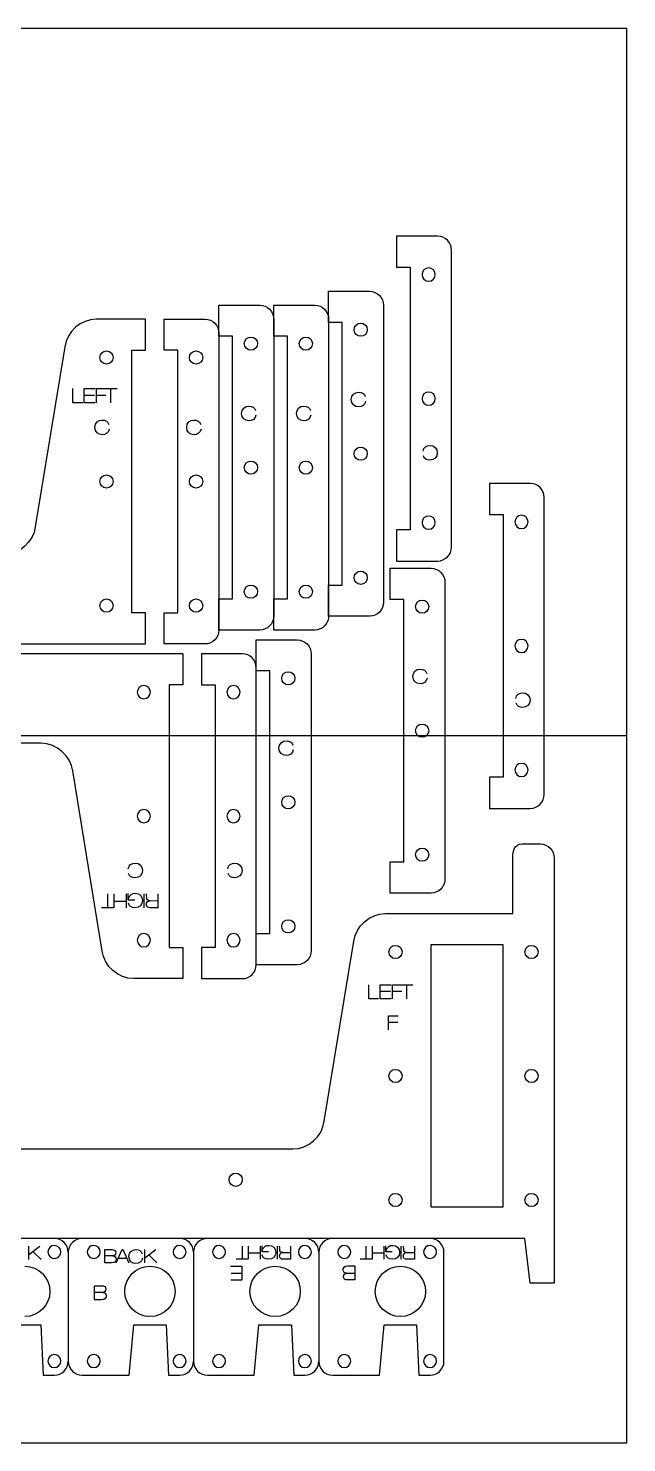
# Model space of a CAD drawing. Extents: x 0 to 610, y 0 to 305.
# Drawn here: x 480.6 to 609.6, y 0 to 304.8 of the extents above; entities that cross this region are included whole.
import ezdxf

# ---------------------------------------------------------------- set-up
doc = ezdxf.new("R2010")
doc.units = 0
doc.layers.add('CUTS', color=1, linetype='Continuous', true_color=0xff0000)
doc.layers.add('TEXT', color=5, linetype='Continuous', true_color=0x0000ff)
doc.layers.add('laser bed referance', color=3, linetype='Continuous', lineweight=25, true_color=0x00ff00)
doc.layers.add('Referance lines', color=2, linetype='Continuous', lineweight=25, true_color=0xffff00)

msp = doc.modelspace()

# ---------------------------------------------------------------- linework, layer by layer
at = {"layer": 'CUTS', "color": 1, "lineweight": 25, "true_color": 0xff0000}
msp.add_line((513.92, 170), (282.01, 170), dxfattribs=at)
for points in [[(568.82, 260), (560, 260), (560, 253.3), (562.95, 253.3), (562.95, 196.7), (560, 196.7), (560, 190), (568.82, 190)], [(571.82, 193), (571.82, 257), (571.82, 257)], [(554.17, 178.12), (545.34, 178.12), (545.34, 184.82), (548.29, 184.82), (548.29, 241.42), (545.34, 241.42), (545.34, 248.12), (548.25, 248.12), (554.17, 248.12)], [(530.51, 175.12), (521.69, 175.12), (521.69, 181.82), (524.64, 181.82), (524.64, 238.42), (521.69, 238.42), (521.69, 245.12), (524.6, 245.12), (530.51, 245.12)], [(542.34, 175.12), (533.51, 175.12), (533.51, 181.82), (536.46, 181.82), (536.46, 238.42), (533.51, 238.42), (533.51, 245.12), (536.42, 245.12), (542.34, 245.12)], [(557.17, 245.12), (557.17, 181.12), (557.17, 181.12)], [(505.86, 178.82), (502.91, 178.82), (502.91, 235.42), (505.86, 235.42), (505.86, 242.12), (505.86, 242.12), (495.24, 242.12)], [(518.69, 172.12), (509.86, 172.12), (509.86, 178.82), (512.81, 178.82), (512.81, 235.42), (509.86, 235.42), (509.86, 242.12), (512.77, 242.12), (518.69, 242.12)], [(533.51, 242.12), (533.51, 178.12), (533.51, 178.12)], [(545.34, 242.12), (545.34, 178.12), (545.34, 178.12)], [(521.69, 239.12), (521.69, 175.12), (521.69, 175.12)], [(488.47, 236.17), (482.11, 197.35)], [(588.82, 206.7), (580, 206.7), (580, 200), (582.95, 200), (582.95, 143.4), (580, 143.4), (580, 136.7), (588.82, 136.7)], [(591.82, 139.7), (591.82, 203.7), (591.82, 203.7)], [(567.42, 118.44), (558.59, 118.44), (558.59, 125.14), (561.54, 125.14), (561.54, 181.74), (558.59, 181.74), (558.59, 188.44), (561.5, 188.44), (567.42, 188.44)], [(570.42, 185.44), (570.42, 121.44), (570.42, 121.44)], [(273.95, 172.12), (505.86, 172.12), (505.86, 178.82), (505.86, 178.82)], [(538.57, 103), (529.74, 103), (529.74, 109.7), (532.69, 109.7), (532.69, 166.3), (529.74, 166.3), (529.74, 173), (532.65, 173), (538.57, 173)], [(513.92, 170), (513.92, 163.3), (510.97, 163.3), (510.97, 106.7), (513.92, 106.7), (513.92, 100), (503.3, 100)], [(526.74, 170), (517.92, 170), (517.92, 163.3), (520.87, 163.3), (520.87, 106.7), (517.92, 106.7), (517.92, 100), (526.74, 100)], [(541.57, 170), (541.57, 106), (541.57, 106)], [(529.74, 103), (529.74, 167), (529.74, 167)], [(483.4, 150.72), (475.79, 150.72), (272.01, 150.72)], [(496.53, 105.95), (490.17, 144.77)], [(587.06, 129.03), (590.98, 129.03)], [(557.53, 114.03), (585.06, 114.03), (585.06, 126.03)], [(593.98, 126.03), (593.98, 111.03), (593.98, 111.03)], [(593.98, 111.03), (593.98, 34.41), (588.77, 34.4), (587.67, 44.03), (339.43, 44.03), (336.25, 44.03)], [(544.4, 69.26), (550.76, 108.08)], [(567.43, 107.33), (582.88, 107.33), (582.88, 50.73), (567.43, 50.73), (567.43, 107.33), (567.43, 107.33)], [(326.25, 53.67), (326.25, 63.31), (537.63, 63.31)], [(489.22, 41.03), (489.22, 17.56)], [(516.22, 41.03), (516.22, 17.56)], [(543.22, 41.03), (543.22, 17.56)], [(570.21, 17.56), (570.21, 41.03)], [(465.23, 14.56), (475.32, 14.56), (476.32, 25.41), (483.32, 25.41), (483.32, 25.41), (483.82, 14.56), (486.22, 14.56)], [(492.22, 14.56), (502.32, 14.56), (503.32, 25.41), (510.32, 25.41), (510.32, 25.41), (510.82, 14.56), (513.22, 14.56)], [(519.22, 14.56), (529.32, 14.56), (530.32, 25.41), (537.32, 25.41), (537.32, 25.41), (537.82, 14.56), (540.22, 14.56)], [(546.22, 14.56), (556.31, 14.56), (557.31, 25.41), (564.31, 25.41), (564.31, 25.41), (564.81, 14.56), (567.21, 14.56)]]:
    msp.add_lwpolyline(points, dxfattribs=at)
for points in [[(571.82, 257), (571.82, 258.65), (570.48, 260), (568.82, 260)], [(566.91, 253.15), (566.12, 253.15), (565.48, 252.51), (565.48, 251.72)], [(568.33, 251.72), (568.33, 252.51), (567.7, 253.15), (566.91, 253.15)], [(565.48, 251.72), (565.48, 250.94), (566.12, 250.3), (566.91, 250.3)], [(566.91, 250.3), (567.7, 250.3), (568.33, 250.94), (568.33, 251.72)], [(554.17, 248.12), (555.82, 248.12), (557.17, 246.77), (557.17, 245.12)], [(530.51, 245.12), (532.16, 245.12), (533.51, 243.77), (533.51, 242.12)], [(542.34, 245.12), (543.99, 245.12), (545.34, 243.77), (545.34, 242.12)], [(495.24, 242.12), (491.94, 242.12), (488.89, 239.44), (488.47, 236.17)], [(518.69, 242.12), (520.34, 242.12), (521.69, 240.77), (521.69, 239.12)], [(550.83, 239.85), (550.83, 240.63), (551.46, 241.27), (552.25, 241.27)], [(552.25, 241.27), (553.04, 241.27), (553.68, 240.63), (553.68, 239.85)], [(527.17, 236.85), (527.17, 237.63), (527.81, 238.27), (528.6, 238.27)], [(528.6, 238.27), (529.38, 238.27), (530.02, 237.63), (530.02, 236.85)], [(539, 236.85), (539, 237.63), (539.64, 238.27), (540.42, 238.27)], [(540.42, 238.27), (541.21, 238.27), (541.85, 237.63), (541.85, 236.85)], [(552.25, 238.42), (551.46, 238.42), (550.83, 239.06), (550.83, 239.85)], [(553.68, 239.85), (553.68, 239.06), (553.04, 238.42), (552.25, 238.42)], [(496.03, 233.85), (496.03, 234.63), (496.66, 235.27), (497.45, 235.27)], [(497.45, 235.27), (498.24, 235.27), (498.88, 234.63), (498.88, 233.85)], [(515.34, 233.85), (515.34, 234.63), (515.98, 235.27), (516.77, 235.27)], [(516.77, 235.27), (517.56, 235.27), (518.19, 234.63), (518.19, 233.85)], [(528.6, 235.42), (527.81, 235.42), (527.17, 236.06), (527.17, 236.85)], [(530.02, 236.85), (530.02, 236.06), (529.38, 235.42), (528.6, 235.42)], [(540.42, 235.42), (539.64, 235.42), (539, 236.06), (539, 236.85)], [(541.85, 236.85), (541.85, 236.06), (541.21, 235.42), (540.42, 235.42)], [(497.45, 232.42), (496.66, 232.42), (496.03, 233.06), (496.03, 233.85)], [(498.88, 233.85), (498.88, 233.06), (498.24, 232.42), (497.45, 232.42)], [(516.77, 232.42), (515.98, 232.42), (515.34, 233.06), (515.34, 233.85)], [(518.19, 233.85), (518.19, 233.06), (517.56, 232.42), (516.77, 232.42)], [(566.91, 226.42), (566.12, 226.42), (565.48, 225.79), (565.48, 225)], [(568.33, 225), (568.33, 225.79), (567.7, 226.42), (566.91, 226.42)], [(565.48, 225), (565.48, 224.21), (566.12, 223.57), (566.91, 223.57)], [(566.91, 223.57), (567.7, 223.57), (568.33, 224.21), (568.33, 225)], [(550.83, 213.12), (550.83, 213.91), (551.46, 214.55), (552.25, 214.55)], [(552.25, 214.55), (553.04, 214.55), (553.68, 213.91), (553.68, 213.12)], [(527.17, 210.12), (527.17, 210.91), (527.81, 211.55), (528.6, 211.55)], [(528.6, 211.55), (529.38, 211.55), (530.02, 210.91), (530.02, 210.12)], [(539, 210.12), (539, 210.91), (539.64, 211.55), (540.42, 211.55)], [(540.42, 211.55), (541.21, 211.55), (541.85, 210.91), (541.85, 210.12)], [(552.25, 211.7), (551.46, 211.7), (550.83, 212.33), (550.83, 213.12)], [(553.68, 213.12), (553.68, 212.33), (553.04, 211.7), (552.25, 211.7)], [(496.03, 207.12), (496.03, 207.91), (496.66, 208.55), (497.45, 208.55)], [(497.45, 208.55), (498.24, 208.55), (498.88, 207.91), (498.88, 207.12)], [(515.34, 207.12), (515.34, 207.91), (515.98, 208.55), (516.77, 208.55)], [(516.77, 208.55), (517.56, 208.55), (518.19, 207.91), (518.19, 207.12)], [(528.6, 208.7), (527.81, 208.7), (527.17, 209.33), (527.17, 210.12)], [(530.02, 210.12), (530.02, 209.33), (529.38, 208.7), (528.6, 208.7)], [(540.42, 208.7), (539.64, 208.7), (539, 209.33), (539, 210.12)], [(541.85, 210.12), (541.85, 209.33), (541.21, 208.7), (540.42, 208.7)], [(497.45, 205.7), (496.66, 205.7), (496.03, 206.33), (496.03, 207.12)], [(498.88, 207.12), (498.88, 206.33), (498.24, 205.7), (497.45, 205.7)], [(516.77, 205.7), (515.98, 205.7), (515.34, 206.33), (515.34, 207.12)], [(518.19, 207.12), (518.19, 206.33), (517.56, 205.7), (516.77, 205.7)], [(591.82, 203.7), (591.82, 205.35), (590.48, 206.7), (588.82, 206.7)], [(566.91, 199.7), (566.12, 199.7), (565.48, 199.06), (565.48, 198.27)], [(565.48, 198.27), (565.48, 197.49), (566.12, 196.85), (566.91, 196.85)], [(568.33, 198.27), (568.33, 199.06), (567.7, 199.7), (566.91, 199.7)], [(566.91, 196.85), (567.7, 196.85), (568.33, 197.49), (568.33, 198.27)], [(586.91, 199.85), (586.12, 199.85), (585.48, 199.21), (585.48, 198.42)], [(585.48, 198.42), (585.48, 197.64), (586.12, 197), (586.91, 197)], [(588.33, 198.42), (588.33, 199.21), (587.7, 199.85), (586.91, 199.85)], [(586.91, 197), (587.7, 197), (588.33, 197.64), (588.33, 198.42)], [(482.11, 197.35), (481.68, 194.08), (478.64, 191.4), (475.34, 191.4)], [(568.82, 190), (570.48, 190), (571.82, 191.35), (571.82, 193)], [(550.83, 186.4), (550.83, 187.18), (551.46, 187.82), (552.25, 187.82)], [(552.25, 184.97), (551.46, 184.97), (550.83, 185.61), (550.83, 186.4)], [(552.25, 187.82), (553.04, 187.82), (553.68, 187.18), (553.68, 186.4)], [(553.68, 186.4), (553.68, 185.61), (553.04, 184.97), (552.25, 184.97)], [(567.42, 188.44), (569.07, 188.44), (570.42, 187.09), (570.42, 185.44)], [(527.17, 183.4), (527.17, 184.18), (527.81, 184.82), (528.6, 184.82)], [(528.6, 181.97), (527.81, 181.97), (527.17, 182.61), (527.17, 183.4)], [(528.6, 184.82), (529.38, 184.82), (530.02, 184.18), (530.02, 183.4)], [(530.02, 183.4), (530.02, 182.61), (529.38, 181.97), (528.6, 181.97)], [(539, 183.4), (539, 184.18), (539.64, 184.82), (540.42, 184.82)], [(540.42, 181.97), (539.64, 181.97), (539, 182.61), (539, 183.4)], [(540.42, 184.82), (541.21, 184.82), (541.85, 184.18), (541.85, 183.4)], [(541.85, 183.4), (541.85, 182.61), (541.21, 181.97), (540.42, 181.97)], [(496.03, 180.4), (496.03, 181.18), (496.66, 181.82), (497.45, 181.82)], [(497.45, 178.97), (496.66, 178.97), (496.03, 179.61), (496.03, 180.4)], [(497.45, 181.82), (498.24, 181.82), (498.88, 181.18), (498.88, 180.4)], [(498.88, 180.4), (498.88, 179.61), (498.24, 178.97), (497.45, 178.97)], [(515.34, 180.4), (515.34, 181.18), (515.98, 181.82), (516.77, 181.82)], [(516.77, 178.97), (515.98, 178.97), (515.34, 179.61), (515.34, 180.4)], [(516.77, 181.82), (517.56, 181.82), (518.19, 181.18), (518.19, 180.4)], [(518.19, 180.4), (518.19, 179.61), (517.56, 178.97), (516.77, 178.97)], [(557.17, 181.12), (557.17, 179.47), (555.82, 178.12), (554.17, 178.12)], [(564.07, 180.17), (564.07, 180.95), (564.71, 181.59), (565.5, 181.59)], [(565.5, 178.74), (564.71, 178.74), (564.07, 179.38), (564.07, 180.17)], [(565.5, 181.59), (566.29, 181.59), (566.92, 180.95), (566.92, 180.17)], [(566.92, 180.17), (566.92, 179.38), (566.29, 178.74), (565.5, 178.74)], [(533.51, 178.12), (533.51, 176.47), (532.16, 175.12), (530.51, 175.12)], [(545.34, 178.12), (545.34, 176.47), (543.99, 175.12), (542.34, 175.12)], [(521.69, 175.12), (521.69, 173.47), (520.34, 172.12), (518.69, 172.12)], [(538.57, 173), (540.22, 173), (541.57, 171.65), (541.57, 170)], [(586.91, 173.12), (586.12, 173.12), (585.48, 172.49), (585.48, 171.7)], [(585.48, 171.7), (585.48, 170.91), (586.12, 170.28), (586.91, 170.28)], [(588.33, 171.7), (588.33, 172.49), (587.7, 173.12), (586.91, 173.12)], [(586.91, 170.28), (587.7, 170.28), (588.33, 170.91), (588.33, 171.7)], [(529.74, 167), (529.74, 168.65), (528.39, 170), (526.74, 170)], [(535.23, 164.73), (535.23, 165.51), (535.87, 166.15), (536.65, 166.15)], [(536.65, 163.3), (535.87, 163.3), (535.23, 163.94), (535.23, 164.73)], [(536.65, 166.15), (537.44, 166.15), (538.08, 165.51), (538.08, 164.73)], [(538.08, 164.73), (538.08, 163.94), (537.44, 163.3), (536.65, 163.3)], [(505.51, 163.15), (504.72, 163.15), (504.09, 162.51), (504.09, 161.72)], [(504.09, 161.72), (504.09, 160.94), (504.72, 160.3), (505.51, 160.3)], [(506.94, 161.72), (506.94, 162.51), (506.3, 163.15), (505.51, 163.15)], [(505.51, 160.3), (506.3, 160.3), (506.94, 160.94), (506.94, 161.72)], [(524.83, 163.15), (524.04, 163.15), (523.4, 162.51), (523.4, 161.72)], [(523.4, 161.72), (523.4, 160.94), (524.04, 160.3), (524.83, 160.3)], [(526.25, 161.72), (526.25, 162.51), (525.61, 163.15), (524.83, 163.15)], [(524.83, 160.3), (525.61, 160.3), (526.25, 160.94), (526.25, 161.72)], [(564.07, 153.44), (564.07, 154.23), (564.71, 154.87), (565.5, 154.87)], [(565.5, 152.02), (564.71, 152.02), (564.07, 152.65), (564.07, 153.44)], [(565.5, 154.87), (566.29, 154.87), (566.92, 154.23), (566.92, 153.44)], [(566.92, 153.44), (566.92, 152.65), (566.29, 152.02), (565.5, 152.02)], [(490.17, 144.77), (489.74, 148.04), (486.7, 150.72), (483.4, 150.72)], [(586.91, 146.4), (586.12, 146.4), (585.48, 145.76), (585.48, 144.98)], [(588.33, 144.98), (588.33, 145.76), (587.7, 146.4), (586.91, 146.4)], [(585.48, 144.98), (585.48, 144.19), (586.12, 143.55), (586.91, 143.55)], [(586.91, 143.55), (587.7, 143.55), (588.33, 144.19), (588.33, 144.98)], [(535.23, 138), (535.23, 138.79), (535.87, 139.43), (536.65, 139.43)], [(536.65, 136.58), (535.87, 136.58), (535.23, 137.21), (535.23, 138)], [(536.65, 139.43), (537.44, 139.43), (538.08, 138.79), (538.08, 138)], [(538.08, 138), (538.08, 137.21), (537.44, 136.58), (536.65, 136.58)], [(588.82, 136.7), (590.48, 136.7), (591.82, 138.05), (591.82, 139.7)], [(505.51, 136.43), (504.72, 136.43), (504.09, 135.79), (504.09, 135)], [(504.09, 135), (504.09, 134.21), (504.72, 133.58), (505.51, 133.58)], [(506.94, 135), (506.94, 135.79), (506.3, 136.43), (505.51, 136.43)], [(505.51, 133.58), (506.3, 133.58), (506.94, 134.21), (506.94, 135)], [(524.83, 136.43), (524.04, 136.43), (523.4, 135.79), (523.4, 135)], [(523.4, 135), (523.4, 134.21), (524.04, 133.58), (524.83, 133.58)], [(526.25, 135), (526.25, 135.79), (525.61, 136.43), (524.83, 136.43)], [(524.83, 133.58), (525.61, 133.58), (526.25, 134.21), (526.25, 135)], [(564.07, 126.72), (564.07, 127.5), (564.71, 128.14), (565.5, 128.14)], [(565.5, 128.14), (566.29, 128.14), (566.92, 127.5), (566.92, 126.72)], [(585.06, 126.03), (585.06, 127.68), (585.41, 129.03), (587.06, 129.03)], [(590.98, 129.03), (592.63, 129.03), (593.98, 127.68), (593.98, 126.03)], [(565.5, 125.29), (564.71, 125.29), (564.07, 125.93), (564.07, 126.72)], [(566.92, 126.72), (566.92, 125.93), (566.29, 125.29), (565.5, 125.29)], [(570.42, 121.44), (570.42, 119.79), (569.07, 118.44), (567.42, 118.44)], [(550.76, 108.08), (551.19, 111.35), (554.23, 114.03), (557.53, 114.03)], [(535.23, 111.28), (535.23, 112.06), (535.87, 112.7), (536.65, 112.7)], [(536.65, 109.85), (535.87, 109.85), (535.23, 110.49), (535.23, 111.28)], [(536.65, 112.7), (537.44, 112.7), (538.08, 112.06), (538.08, 111.28)], [(538.08, 111.28), (538.08, 110.49), (537.44, 109.85), (536.65, 109.85)], [(505.51, 109.7), (504.72, 109.7), (504.09, 109.06), (504.09, 108.28)], [(504.09, 108.28), (504.09, 107.49), (504.72, 106.85), (505.51, 106.85)], [(506.94, 108.28), (506.94, 109.06), (506.3, 109.7), (505.51, 109.7)], [(505.51, 106.85), (506.3, 106.85), (506.94, 107.49), (506.94, 108.28)], [(524.83, 109.7), (524.04, 109.7), (523.4, 109.06), (523.4, 108.28)], [(523.4, 108.28), (523.4, 107.49), (524.04, 106.85), (524.83, 106.85)], [(526.25, 108.28), (526.25, 109.06), (525.61, 109.7), (524.83, 109.7)], [(524.83, 106.85), (525.61, 106.85), (526.25, 107.49), (526.25, 108.28)], [(558.32, 105.75), (558.32, 106.54), (558.96, 107.18), (559.75, 107.18)], [(559.75, 107.18), (560.53, 107.18), (561.17, 106.54), (561.17, 105.75)], [(587.64, 105.75), (587.64, 106.54), (588.28, 107.18), (589.06, 107.18)], [(589.06, 107.18), (589.85, 107.18), (590.49, 106.54), (590.49, 105.75)], [(503.3, 100), (500, 100), (496.95, 102.68), (496.53, 105.95)], [(541.57, 106), (541.57, 104.35), (540.22, 103), (538.57, 103)], [(559.75, 104.33), (558.96, 104.33), (558.32, 104.97), (558.32, 105.75)], [(561.17, 105.75), (561.17, 104.97), (560.53, 104.33), (559.75, 104.33)], [(589.06, 104.33), (588.28, 104.33), (587.64, 104.97), (587.64, 105.75)], [(590.49, 105.75), (590.49, 104.97), (589.85, 104.33), (589.06, 104.33)], [(526.74, 100), (528.39, 100), (529.74, 101.35), (529.74, 103)], [(558.32, 79.03), (558.32, 79.82), (558.96, 80.45), (559.75, 80.45)], [(559.75, 80.45), (560.53, 80.45), (561.17, 79.82), (561.17, 79.03)], [(587.64, 79.03), (587.64, 79.82), (588.28, 80.45), (589.06, 80.45)], [(589.06, 80.45), (589.85, 80.45), (590.49, 79.82), (590.49, 79.03)], [(559.75, 77.6), (558.96, 77.6), (558.32, 78.24), (558.32, 79.03)], [(561.17, 79.03), (561.17, 78.24), (560.53, 77.6), (559.75, 77.6)], [(589.06, 77.6), (588.28, 77.6), (587.64, 78.24), (587.64, 79.03)], [(590.49, 79.03), (590.49, 78.24), (589.85, 77.6), (589.06, 77.6)], [(537.63, 63.31), (540.93, 63.31), (543.98, 65.99), (544.4, 69.26)], [(523.88, 56.67), (523.88, 57.46), (524.52, 58.09), (525.31, 58.09)], [(525.31, 58.09), (526.1, 58.09), (526.73, 57.46), (526.73, 56.67)], [(525.31, 55.24), (524.52, 55.24), (523.88, 55.88), (523.88, 56.67)], [(526.73, 56.67), (526.73, 55.88), (526.1, 55.24), (525.31, 55.24)], [(558.32, 52.31), (558.32, 53.09), (558.96, 53.73), (559.75, 53.73)], [(559.75, 50.88), (558.96, 50.88), (558.32, 51.52), (558.32, 52.31)], [(559.75, 53.73), (560.53, 53.73), (561.17, 53.09), (561.17, 52.31)], [(561.17, 52.31), (561.17, 51.52), (560.53, 50.88), (559.75, 50.88)], [(587.64, 52.31), (587.64, 53.09), (588.28, 53.73), (589.06, 53.73)], [(589.06, 50.88), (588.28, 50.88), (587.64, 51.52), (587.64, 52.31)], [(589.06, 53.73), (589.85, 53.73), (590.49, 53.09), (590.49, 52.31)], [(590.49, 52.31), (590.49, 51.52), (589.85, 50.88), (589.06, 50.88)], [(489.22, 41.03), (489.22, 42.69), (487.88, 44.03), (486.22, 44.03)], [(492.22, 44.03), (490.57, 44.03), (489.22, 42.69), (489.22, 41.03)], [(516.22, 41.03), (516.22, 42.69), (514.88, 44.03), (513.22, 44.03)], [(519.22, 44.03), (517.56, 44.03), (516.22, 42.69), (516.22, 41.03)], [(543.22, 41.03), (543.22, 42.69), (541.87, 44.03), (540.22, 44.03)], [(546.22, 44.03), (544.56, 44.03), (543.22, 42.69), (543.22, 41.03)], [(570.21, 41.03), (570.21, 42.69), (568.87, 44.03), (567.21, 44.03)], [(484.83, 41.1), (484.82, 40.33), (485.45, 39.7), (486.22, 39.7)], [(486.23, 42.5), (485.46, 42.5), (484.83, 41.88), (484.83, 41.1)], [(486.22, 39.7), (487, 39.7), (487.62, 40.32), (487.63, 41.09)], [(487.63, 41.09), (487.63, 41.87), (487.01, 42.5), (486.23, 42.5)], [(494.73, 42.5), (493.95, 42.5), (493.33, 41.88), (493.32, 41.1)], [(493.32, 41.1), (493.32, 40.33), (493.95, 39.7), (494.72, 39.7)], [(494.72, 39.7), (495.49, 39.7), (496.12, 40.32), (496.12, 41.09)], [(496.12, 41.09), (496.13, 41.87), (495.5, 42.5), (494.73, 42.5)], [(513.22, 42.5), (512.45, 42.5), (511.82, 41.88), (511.82, 41.1)], [(511.82, 41.1), (511.82, 40.33), (512.44, 39.7), (513.22, 39.7)], [(514.62, 41.09), (514.62, 41.87), (514, 42.5), (513.22, 42.5)], [(513.22, 39.7), (513.99, 39.7), (514.62, 40.32), (514.62, 41.09)], [(521.72, 42.5), (520.95, 42.5), (520.32, 41.88), (520.32, 41.1)], [(520.32, 41.1), (520.32, 40.33), (520.94, 39.7), (521.71, 39.7)], [(521.71, 39.7), (522.49, 39.7), (523.12, 40.32), (523.12, 41.09)], [(523.12, 41.09), (523.12, 41.87), (522.5, 42.5), (521.72, 42.5)], [(538.82, 41.1), (538.81, 40.33), (539.44, 39.7), (540.21, 39.7)], [(540.22, 42.5), (539.45, 42.5), (538.82, 41.88), (538.82, 41.1)], [(540.21, 39.7), (540.98, 39.7), (541.61, 40.32), (541.62, 41.09)], [(541.62, 41.09), (541.62, 41.87), (540.99, 42.5), (540.22, 42.5)], [(547.32, 41.1), (547.31, 40.33), (547.94, 39.7), (548.71, 39.7)], [(548.72, 42.5), (547.95, 42.5), (547.32, 41.88), (547.32, 41.1)], [(548.71, 39.7), (549.48, 39.7), (550.11, 40.32), (550.12, 41.09)], [(550.12, 41.09), (550.12, 41.87), (549.49, 42.5), (548.72, 42.5)], [(567.22, 42.5), (566.45, 42.5), (565.82, 41.88), (565.81, 41.1)], [(565.81, 41.1), (565.81, 40.33), (566.44, 39.7), (567.21, 39.7)], [(567.21, 39.7), (567.98, 39.7), (568.61, 40.32), (568.61, 41.09)], [(568.61, 41.09), (568.62, 41.87), (567.99, 42.5), (567.22, 42.5)], [(479.83, 38.02), (482.82, 38.02), (485.25, 35.6), (485.25, 32.6)], [(501.4, 32.6), (501.4, 35.6), (503.82, 38.02), (506.82, 38.02)], [(506.82, 38.02), (509.82, 38.02), (512.25, 35.6), (512.25, 32.6)], [(528.39, 32.6), (528.39, 35.6), (530.82, 38.02), (533.82, 38.02)], [(533.82, 38.02), (536.81, 38.02), (539.24, 35.6), (539.24, 32.6)], [(555.39, 32.6), (555.39, 35.6), (557.82, 38.02), (560.81, 38.02)], [(560.81, 38.02), (563.81, 38.02), (566.24, 35.6), (566.24, 32.6)], [(485.25, 32.6), (485.25, 29.6), (482.82, 27.17), (479.83, 27.17)], [(506.82, 27.17), (503.82, 27.17), (501.4, 29.6), (501.4, 32.6)], [(512.25, 32.6), (512.25, 29.6), (509.82, 27.17), (506.82, 27.17)], [(533.82, 27.17), (530.82, 27.17), (528.39, 29.6), (528.39, 32.6)], [(539.24, 32.6), (539.24, 29.6), (536.81, 27.17), (533.82, 27.17)], [(560.81, 27.17), (557.82, 27.17), (555.39, 29.6), (555.39, 32.6)], [(566.24, 32.6), (566.24, 29.6), (563.81, 27.17), (560.81, 27.17)], [(486.23, 19), (485.46, 19), (484.83, 18.38), (484.82, 17.6)], [(487.62, 17.59), (487.63, 18.37), (487, 19), (486.23, 19)], [(494.73, 19), (493.95, 19), (493.33, 18.38), (493.32, 17.6)], [(496.12, 17.59), (496.13, 18.37), (495.5, 19), (494.73, 19)], [(513.23, 19), (512.45, 19), (511.82, 18.38), (511.82, 17.6)], [(514.62, 17.59), (514.62, 18.37), (514, 19), (513.23, 19)], [(521.72, 19), (520.95, 19), (520.32, 18.38), (520.32, 17.6)], [(523.12, 17.59), (523.12, 18.37), (522.5, 19), (521.72, 19)], [(540.22, 19), (539.45, 19), (538.82, 18.38), (538.82, 17.6)], [(541.62, 17.59), (541.62, 18.37), (540.99, 19), (540.22, 19)], [(548.72, 19), (547.95, 19), (547.32, 18.38), (547.32, 17.6)], [(550.12, 17.59), (550.12, 18.37), (549.49, 19), (548.72, 19)], [(567.22, 19), (566.45, 19), (565.82, 18.38), (565.81, 17.6)], [(568.61, 17.59), (568.62, 18.37), (567.99, 19), (567.22, 19)], [(484.82, 17.6), (484.82, 16.83), (485.45, 16.2), (486.22, 16.2)], [(486.22, 16.2), (486.99, 16.2), (487.62, 16.82), (487.62, 17.59)], [(486.22, 14.56), (487.88, 14.56), (489.22, 15.91), (489.22, 17.56)], [(489.22, 17.56), (489.22, 15.91), (490.57, 14.56), (492.22, 14.56)], [(493.32, 17.6), (493.32, 16.83), (493.95, 16.2), (494.72, 16.2)], [(494.72, 16.2), (495.49, 16.2), (496.12, 16.82), (496.12, 17.59)], [(511.82, 17.6), (511.82, 16.83), (512.44, 16.2), (513.22, 16.2)], [(513.22, 16.2), (513.99, 16.2), (514.62, 16.82), (514.62, 17.59)], [(513.22, 14.56), (514.88, 14.56), (516.22, 15.91), (516.22, 17.56)], [(516.22, 17.56), (516.22, 15.91), (517.56, 14.56), (519.22, 14.56)], [(520.32, 17.6), (520.32, 16.83), (520.94, 16.2), (521.72, 16.2)], [(521.72, 16.2), (522.49, 16.2), (523.12, 16.82), (523.12, 17.59)], [(538.82, 17.6), (538.81, 16.83), (539.44, 16.2), (540.21, 16.2)], [(540.21, 16.2), (540.98, 16.2), (541.61, 16.82), (541.62, 17.59)], [(540.22, 14.56), (541.87, 14.56), (543.22, 15.91), (543.22, 17.56)], [(543.22, 17.56), (543.22, 15.91), (544.56, 14.56), (546.22, 14.56)], [(547.32, 17.6), (547.31, 16.83), (547.94, 16.2), (548.71, 16.2)], [(548.71, 16.2), (549.49, 16.2), (550.11, 16.82), (550.12, 17.59)], [(565.81, 17.6), (565.81, 16.83), (566.44, 16.2), (567.21, 16.2)], [(567.21, 16.2), (567.98, 16.2), (568.61, 16.82), (568.61, 17.59)], [(567.21, 14.56), (568.87, 14.56), (570.21, 15.91), (570.21, 17.56)]]:
    msp.add_open_spline(points, degree=3, dxfattribs=at)
at = {"layer": 'laser bed referance'}
for p, q in [((0, 304.8), (609.6, 304.8)), ((609.6, 0), (609.6, 304.8)), ((0, 0), (609.6, 0))]:
    msp.add_line(p, q, dxfattribs=at)
at = {"layer": 'Referance lines'}
msp.add_line((0, 152.4), (609.6, 152.4), dxfattribs=at)
at = {"layer": 'TEXT', "color": 5, "lineweight": 25, "true_color": 0x0000ff}
for points in [[(492.34, 224.12), (490.2, 224.12), (490.2, 227.17)], [(495.03, 224.12), (492.63, 224.12), (492.63, 227.17), (495, 227.17)], [(492.63, 225.75), (494.9, 225.75)], [(495.3, 224.12), (495.3, 227.17), (497.43, 227.17)], [(495.3, 225.75), (497.31, 225.75)], [(497.1, 227.17), (499.73, 227.17)], [(498.42, 224.12), (498.42, 227.17)], [(497.68, 118.26), (497.68, 115.3)], [(499.13, 115.27), (499.13, 118.26)], [(501.69, 116.66), (499.13, 116.66)], [(501.69, 118.26), (501.69, 115.27)], [(503.55, 116.92), (502.15, 116.92), (502.15, 118.32)], [(505.57, 115.27), (505.57, 118.26)], [(506.78, 116.8), (506.78, 116.8), (508.54, 116.81)], [(508.54, 118.26), (508.54, 115.27), (506.89, 115.27)], [(498.92, 115.27), (496.35, 115.27)], [(556.12, 95.64), (553.99, 95.64), (553.99, 98.69)], [(558.82, 95.64), (556.42, 95.64), (556.42, 98.69), (558.79, 98.69)], [(559.08, 95.64), (559.08, 98.69), (561.22, 98.69)], [(560.89, 98.69), (563.52, 98.69)], [(562.21, 95.64), (562.21, 98.69)], [(556.42, 97.27), (558.69, 97.27)], [(559.08, 97.27), (561.1, 97.27)], [(558.23, 89), (558.23, 92.02), (560.35, 92.02)], [(558.23, 90.62), (560.23, 90.62)], [(480.71, 40.56), (483.07, 42.36)], [(480.71, 39.49), (480.71, 42.36)], [(481.58, 41.23), (483.34, 39.49)], [(497.11, 41.61), (498.67, 41.61)], [(498.56, 38.74), (497.11, 38.74), (497.11, 41.61), (497.11, 41.61)], [(498.8, 40.25), (497.11, 40.25)], [(498.8, 40.25), (498.8, 40.24)], [(499.53, 38.74), (500.85, 41.61), (500.95, 41.61), (502.27, 38.74)], [(501.83, 39.69), (499.96, 39.69)], [(505.71, 39.81), (508.07, 41.61)], [(505.71, 38.74), (505.71, 41.61)], [(506.58, 40.48), (508.34, 38.74)], [(526.7, 42.39), (526.7, 39.54)], [(528.09, 39.52), (528.09, 42.39)], [(530.55, 40.85), (528.09, 40.85)], [(530.55, 42.39), (530.55, 39.52)], [(532.35, 41.11), (530.99, 41.11), (530.99, 42.45)], [(534.29, 39.52), (534.29, 42.39)], [(535.45, 40.98), (535.45, 40.99)], [(535.46, 40.99), (537.14, 41)], [(537.14, 42.39), (537.14, 39.52), (535.56, 39.52)], [(553.39, 42.39), (553.39, 39.54)], [(554.79, 39.52), (554.79, 42.39)], [(557.25, 40.85), (554.79, 40.85)], [(557.25, 42.39), (557.25, 39.52)], [(559.04, 41.11), (557.69, 41.11), (557.69, 42.45)], [(560.98, 39.52), (560.98, 42.39)], [(562.15, 40.98), (562.15, 40.99), (563.84, 41)], [(563.84, 42.39), (563.84, 39.52), (562.26, 39.52)], [(524.22, 38.04), (526.6, 38.04), (526.6, 35.02), (524.25, 35.02)], [(527.9, 39.52), (525.42, 39.52)], [(549.47, 38.1), (551, 38.1), (551, 35.08), (551, 35.08)], [(554.59, 39.52), (552.12, 39.52)], [(494.85, 33.84), (496.49, 33.84)], [(496.38, 30.81), (494.85, 30.81), (494.85, 33.84), (494.85, 33.84)], [(526.6, 36.43), (524.34, 36.43)], [(549.21, 36.51), (549.21, 36.52)], [(549.21, 36.51), (551, 36.51)], [(551, 35.08), (549.36, 35.08)], [(496.63, 32.4), (494.85, 32.4)], [(496.63, 32.4), (496.63, 32.39)]]:
    msp.add_lwpolyline(points, dxfattribs=at)
for points in [[(550.23, 224.8), (550.23, 225.8), (550.94, 226.38), (551.8, 226.38)], [(551.8, 226.38), (552.52, 226.38), (553.08, 226.09), (553.24, 225.43)], [(526.58, 221.8), (526.58, 222.8), (527.28, 223.38), (528.15, 223.38)], [(528.15, 223.38), (528.86, 223.38), (529.43, 223.09), (529.59, 222.43)], [(538.41, 221.8), (538.41, 222.8), (539.11, 223.38), (539.97, 223.38)], [(539.97, 223.38), (540.69, 223.38), (541.26, 223.09), (541.42, 222.43)], [(551.8, 223.22), (550.94, 223.22), (550.23, 223.8), (550.23, 224.8)], [(553.32, 224.44), (553.23, 223.63), (552.5, 223.22), (551.8, 223.22)], [(494.96, 218.8), (494.96, 219.8), (495.67, 220.38), (496.53, 220.38)], [(496.53, 220.38), (497.24, 220.38), (497.81, 220.09), (497.97, 219.43)], [(514.75, 218.8), (514.75, 219.8), (515.45, 220.38), (516.32, 220.38)], [(516.32, 220.38), (517.03, 220.38), (517.6, 220.09), (517.76, 219.43)], [(528.15, 220.22), (527.28, 220.22), (526.58, 220.8), (526.58, 221.8)], [(529.66, 221.44), (529.57, 220.63), (528.84, 220.22), (528.15, 220.22)], [(539.97, 220.22), (539.11, 220.22), (538.41, 220.8), (538.41, 221.8)], [(541.49, 221.44), (541.4, 220.63), (540.67, 220.22), (539.97, 220.22)], [(496.53, 217.22), (495.67, 217.22), (494.96, 217.8), (494.96, 218.8)], [(498.04, 218.44), (497.95, 217.63), (497.23, 217.22), (496.53, 217.22)], [(516.32, 217.22), (515.45, 217.22), (514.75, 217.8), (514.75, 218.8)], [(517.83, 218.44), (517.74, 217.63), (517.02, 217.22), (516.32, 217.22)], [(565.69, 213.68), (565.77, 214.49), (566.5, 214.9), (567.2, 214.9)], [(567.2, 214.9), (568.06, 214.9), (568.77, 214.32), (568.77, 213.32)], [(567.2, 211.74), (566.49, 211.74), (565.92, 212.03), (565.76, 212.69)], [(568.77, 213.32), (568.77, 212.32), (568.06, 211.74), (567.2, 211.74)], [(563.48, 165.12), (563.48, 166.12), (564.18, 166.7), (565.05, 166.7)], [(565.05, 163.54), (564.18, 163.54), (563.48, 164.12), (563.48, 165.12)], [(565.05, 166.7), (565.76, 166.7), (566.33, 166.41), (566.49, 165.75)], [(566.56, 164.76), (566.47, 163.95), (565.75, 163.54), (565.05, 163.54)], [(585.69, 160.38), (585.77, 161.19), (586.5, 161.6), (587.2, 161.6)], [(587.2, 161.6), (588.06, 161.6), (588.77, 161.02), (588.77, 160.02)], [(587.2, 158.44), (586.49, 158.44), (585.92, 158.73), (585.76, 159.39)], [(588.77, 160.02), (588.77, 159.02), (588.06, 158.44), (587.2, 158.44)], [(534.64, 149.68), (534.64, 150.68), (535.34, 151.26), (536.2, 151.26)], [(536.2, 148.1), (535.34, 148.1), (534.64, 148.68), (534.64, 149.68)], [(536.2, 151.26), (536.92, 151.26), (537.48, 150.97), (537.65, 150.31)], [(537.72, 149.32), (537.63, 148.51), (536.9, 148.1), (536.2, 148.1)], [(502.14, 123.68), (502.22, 124.49), (502.95, 124.9), (503.65, 124.9)], [(503.65, 121.74), (502.94, 121.74), (502.37, 122.03), (502.21, 122.69)], [(503.65, 124.9), (504.51, 124.9), (505.22, 124.32), (505.22, 123.32)], [(505.22, 123.32), (505.22, 122.32), (504.51, 121.74), (503.65, 121.74)], [(523.6, 123.68), (523.69, 124.49), (524.42, 124.9), (525.12, 124.9)], [(525.12, 121.74), (524.4, 121.74), (523.84, 122.03), (523.68, 122.69)], [(525.12, 124.9), (525.98, 124.9), (526.68, 124.32), (526.68, 123.32)], [(526.68, 123.32), (526.68, 122.32), (525.98, 121.74), (525.12, 121.74)], [(502.15, 116.92), (502.19, 117.27), (502.25, 117.42), (502.25, 117.42)], [(503.66, 115.27), (502.73, 115.27), (502.3, 115.68), (502.19, 116.26)], [(502.25, 117.42), (502.46, 118.11), (503.04, 118.39), (503.66, 118.39)], [(503.66, 118.39), (504.51, 118.39), (505.21, 117.82), (505.21, 116.83)], [(505.21, 116.83), (505.21, 115.84), (504.51, 115.27), (503.66, 115.27)], [(506.12, 117.43), (506.12, 117.54), (506.12, 118.14), (506.06, 118.26)], [(506.07, 116.09), (506.07, 116.37), (506.26, 116.77), (506.78, 116.8)], [(506.89, 115.27), (506.3, 115.27), (506.07, 115.55), (506.07, 116.09)], [(506.78, 116.8), (506.33, 116.81), (506.12, 117.02), (506.12, 117.43)], [(498.67, 41.61), (499.12, 41.61), (499.44, 41.37), (499.44, 40.9)], [(499.44, 40.9), (499.44, 40.56), (499.14, 40.24), (498.8, 40.25)], [(498.8, 40.24), (499.18, 40.23), (499.53, 40.03), (499.53, 39.52)], [(502.28, 40.11), (502.28, 41.06), (502.95, 41.61), (503.77, 41.61)], [(503.77, 38.61), (502.95, 38.61), (502.28, 39.16), (502.28, 40.11)], [(503.77, 41.61), (504.45, 41.61), (504.99, 41.34), (505.14, 40.71)], [(505.21, 39.77), (505.13, 39), (504.44, 38.61), (503.77, 38.61)], [(530.99, 41.11), (531.04, 41.44), (531.09, 41.59), (531.09, 41.59)], [(532.45, 39.52), (531.55, 39.52), (531.14, 39.91), (531.04, 40.47)], [(531.09, 41.59), (531.29, 42.25), (531.85, 42.52), (532.45, 42.52)], [(532.45, 42.52), (533.27, 42.52), (533.94, 41.97), (533.94, 41.02)], [(533.94, 41.02), (533.94, 40.07), (533.27, 39.52), (532.45, 39.52)], [(534.82, 41.6), (534.82, 41.7), (534.81, 42.27), (534.75, 42.39)], [(534.77, 40.3), (534.77, 40.57), (534.95, 40.96), (535.45, 40.98)], [(535.56, 39.52), (534.99, 39.52), (534.77, 39.79), (534.77, 40.3)], [(535.45, 40.99), (535.01, 41), (534.82, 41.2), (534.82, 41.6)], [(557.69, 41.11), (557.73, 41.44), (557.79, 41.59), (557.79, 41.59)], [(559.14, 39.52), (558.25, 39.52), (557.84, 39.91), (557.73, 40.47)], [(557.79, 41.59), (557.99, 42.25), (558.55, 42.52), (559.14, 42.52)], [(559.14, 42.52), (559.97, 42.52), (560.63, 41.97), (560.63, 41.02)], [(560.63, 41.02), (560.63, 40.07), (559.97, 39.52), (559.14, 39.52)], [(561.52, 41.6), (561.52, 41.7), (561.51, 42.27), (561.45, 42.39)], [(561.46, 40.3), (561.46, 40.57), (561.65, 40.96), (562.15, 40.98)], [(562.26, 39.52), (561.68, 39.52), (561.46, 39.79), (561.46, 40.3)], [(562.15, 40.99), (561.71, 41), (561.52, 41.2), (561.52, 41.6)], [(499.53, 39.52), (499.53, 39.19), (499.31, 38.74), (498.56, 38.74)], [(548.45, 37.28), (548.45, 37.63), (548.68, 38.1), (549.47, 38.1)], [(549.21, 36.52), (548.82, 36.54), (548.45, 36.75), (548.45, 37.28)], [(496.49, 33.84), (496.97, 33.84), (497.3, 33.58), (497.3, 33.09)], [(548.55, 35.82), (548.55, 36.18), (548.86, 36.52), (549.21, 36.51)], [(549.36, 35.08), (548.88, 35.08), (548.55, 35.33), (548.55, 35.82)], [(497.4, 31.64), (497.4, 31.28), (497.17, 30.81), (496.38, 30.81)], [(497.3, 33.09), (497.3, 32.73), (496.99, 32.39), (496.63, 32.4)], [(496.63, 32.39), (497.03, 32.38), (497.4, 32.16), (497.4, 31.64)]]:
    msp.add_open_spline(points, degree=3, dxfattribs=at)

doc.saveas('drawing.dxf')
